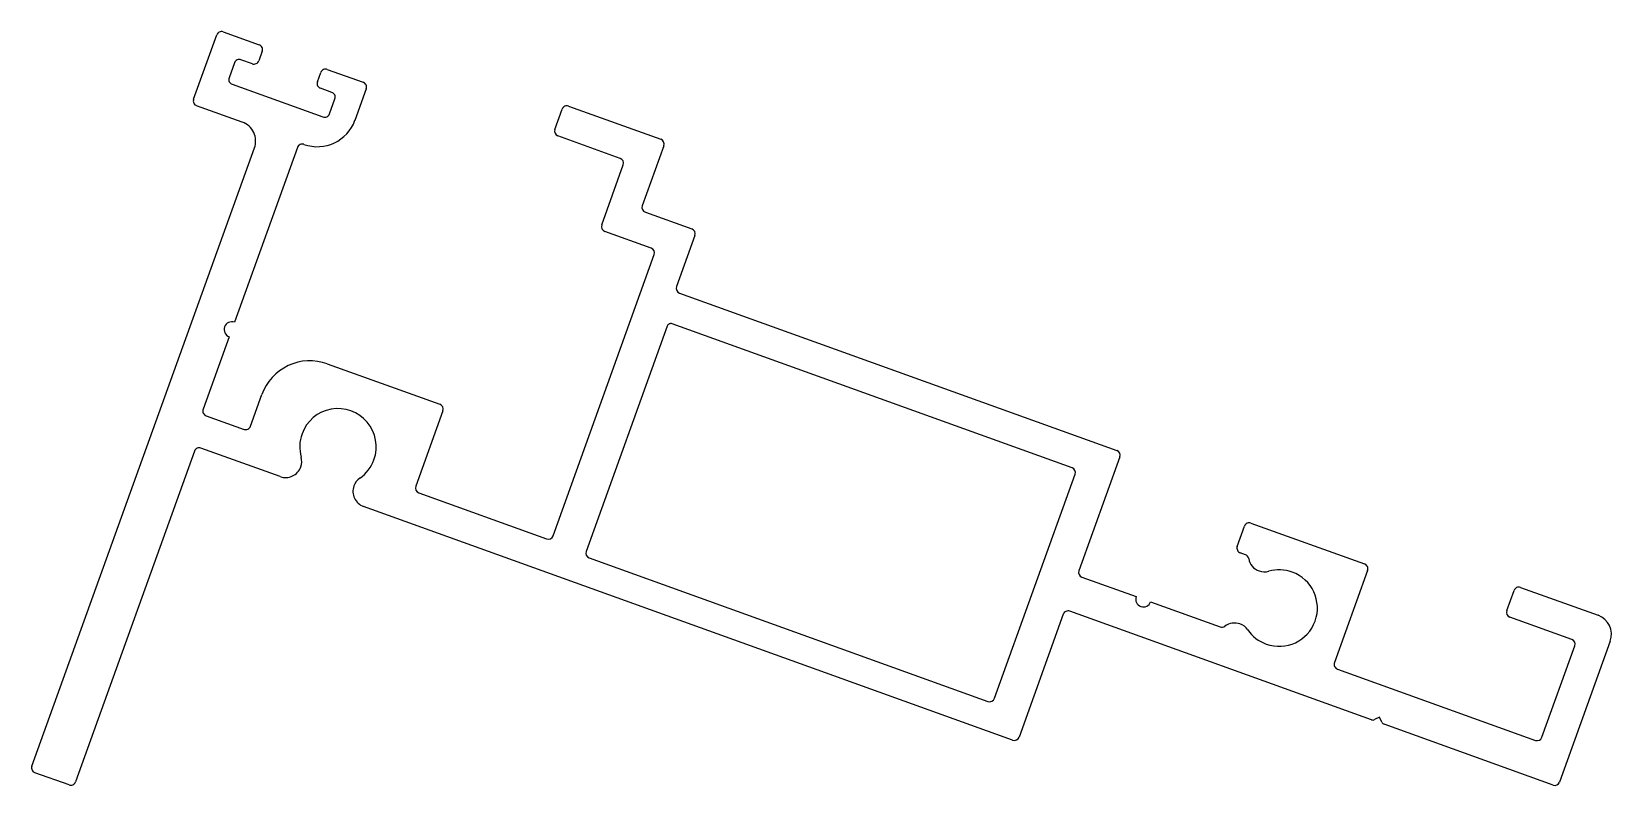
# Model space of a CAD drawing. Header units: inches. Extents: x -38.8 to 39.7, y 0.2 to 37.6.
import ezdxf

# ---------------------------------------------------------------- set-up
doc = ezdxf.new("R2010")
doc.units = ezdxf.units.IN
doc.header["$MEASUREMENT"] = 0
doc.layers.add('-Frame', color=152, linetype='Continuous')

msp = doc.modelspace()

# ---------------------------------------------------------------- linework, layer by layer
at = {"layer": '-Frame', "color": 7, "ltscale": 0.25}
for p, q in [((-30.728, 34.266), (-29.577, 37.465)), ((-29.257, 37.616), (-27.469, 36.973)), ((-27.807, 36.032), (-28.372, 36.235)), ((-27.318, 36.653), (-27.488, 36.182)), ((-28.692, 36.084), (-28.963, 35.332)), ((-24.571, 35.133), (-24.401, 35.603)), ((-24.081, 35.754), (-22.294, 35.111)), ((-28.812, 35.012), (-24.296, 33.386)), ((-23.855, 34.61), (-24.42, 34.813)), ((-22.143, 34.791), (-22.708, 33.22)), ((-28.306, 33.129), (-30.577, 33.946)), ((-23.976, 33.537), (-23.705, 34.29)), ((-12.775, 32.771), (-12.414, 33.774)), ((-12.089, 33.927), (-7.51, 32.28)), ((-9.525, 31.331), (-12.622, 32.446)), ((-38.762, 1.115), (-27.703, 31.849)), ((-25.567, 31.878), (-28.696, 23.184)), ((-25.243, 32.027), (-25.248, 32.029)), ((-7.357, 31.955), (-8.429, 28.975)), ((-10.444, 28.026), (-9.372, 31.006)), ((-8.276, 28.65), (-5.968, 27.82)), ((-7.983, 26.871), (-10.291, 27.701)), ((-5.815, 27.495), (-6.729, 24.956)), ((-12.858, 12.572), (-7.83, 26.546)), ((-6.576, 24.631), (15.156, 16.811)), ((-7.199, 22.984), (-11.224, 11.798)), ((12.934, 15.953), (-6.943, 23.105)), ((-28.954, 22.467), (-30.252, 18.859)), ((-24.083, 21.119), (-18.492, 19.107)), ((-27.9, 18.012), (-27.333, 19.589)), ((-30.102, 18.539), (-28.22, 17.862)), ((-18.339, 18.782), (-19.689, 15.03)), ((-30.681, 16.781), (-36.598, 0.337)), ((-26.422, 15.515), (-30.361, 16.932)), ((15.306, 16.491), (13.271, 10.836)), ((9.076, 4.493), (13.084, 15.633)), ((-19.536, 14.705), (-13.183, 12.419)), ((9.977, 2.417), (-22.282, 14.025)), ((21.137, 12.044), (21.5, 13.051)), ((21.819, 13.202), (27.465, 11.17)), ((-11.071, 11.473), (8.751, 4.34)), ((21.542, 11.633), (21.288, 11.724)), ((13.422, 10.516), (16.118, 9.546)), ((27.616, 10.85), (25.967, 6.268)), ((34.531, 8.851), (34.893, 9.858)), ((35.213, 10.008), (39.071, 8.62)), ((12.493, 8.672), (10.297, 2.568)), ((27.807, 3.427), (12.812, 8.822)), ((16.835, 9.288), (20.29, 8.045)), ((37.768, 7.42), (34.682, 8.531)), ((36.283, 2.556), (37.918, 7.101)), ((39.673, 7.341), (37.151, 0.33)), ((26.117, 5.948), (35.963, 2.405)), ((28.206, 3.549), (27.962, 3.434)), ((28.321, 3.305), (28.206, 3.549)), ((36.831, 0.18), (28.436, 3.201)), ((-36.918, 0.186), (-38.612, 0.795))]:
    msp.add_line(p, q, dxfattribs=at)
for centre, radius, start, end in [((-29.341, 37.381), 0.25, 70.20996, 160.21004), ((-27.553, 36.737), 0.25, 340.20996, 70.21004), ((-28.457, 36), 0.25, 70.20996, 160.21004), ((-27.723, 36.267), 0.25, 250.20996, 340.21004), ((-28.727, 35.247), 0.25, 160.20996, 250.21004), ((-24.166, 35.519), 0.25, 70.20996, 160.21004), ((-24.335, 35.048), 0.25, 160.20996, 250.21004), ((-23.94, 34.374), 0.25, 340.20996, 70.21004), ((-22.378, 34.875), 0.25, 340.20996, 70.21004), ((-30.492, 34.182), 0.25, 160.20996, 250.21004), ((-12.175, 33.688), 0.254, 70.21, 160.21), ((-28.644, 32.188), 1, 340.20996, 70.21004), ((-24.572, 33.891), 1.981, 250.21, 340.21), ((-24.211, 33.622), 0.25, 250.20996, 340.21004), ((-12.536, 32.685), 0.254, 160.21, 250.21), ((-7.596, 32.041), 0.254, 340.21, 70.21), ((-25.332, 31.793), 0.25, 70.20996, 160.21004), ((-9.611, 31.092), 0.254, 340.21, 70.21), ((-8.19, 28.889), 0.254, 160.21, 250.21), ((-10.205, 27.94), 0.254, 160.21, 250.21), ((-6.054, 27.581), 0.254, 340.21, 70.21), ((-8.069, 26.632), 0.254, 340.21, 70.21), ((-6.49, 24.87), 0.254, 160.21, 250.21), ((-28.825, 22.825), 0.381, 70.21, 250.21), ((-7.011, 22.917), 0.2, 70.21, 160.21), ((-24.943, 18.729), 2.54, 70.21, 160.21), ((-30.017, 18.774), 0.25, 160.20996, 250.21004), ((-23.551, 16.995), 1.9, 340.21, 160.21), ((-18.578, 18.868), 0.254, 340.21, 70.21), ((-28.135, 18.097), 0.25, 250.20996, 340.21004), ((-23.551, 16.995), 1.9, 160.21, 195.64095), ((-30.446, 16.697), 0.25, 70.20996, 160.21004), ((15.071, 16.576), 0.25, 340.21, 70.21), ((-26.151, 16.267), 0.8, 250.20996, 340.21), ((-26.151, 16.267), 0.8, 340.21, 15.64097), ((-23.551, 16.995), 1.9, 304.77905, 340.21), ((12.849, 15.717), 0.25, 340.21, 70.21), ((-22.011, 14.778), 0.8, 160.21, 250.21004), ((-22.011, 14.778), 0.8, 124.77903, 160.21), ((-19.45, 14.944), 0.254, 160.21, 250.21), ((-13.097, 12.658), 0.254, 250.21, 340.21), ((21.735, 12.966), 0.25, 70.20996, 160.21004), ((-10.985, 11.712), 0.254, 160.21, 250.21), ((21.373, 11.96), 0.25, 160.20996, 250.21004), ((21.456, 11.394), 0.254, 10.02184, 70.21), ((22.494, 11.577), 0.8, 190.02184, 250.20999), ((27.381, 10.935), 0.25, 340.20996, 70.21004), ((13.506, 10.751), 0.25, 160.21, 250.21), ((22.494, 11.577), 0.8, 250.20999, 285.64097), ((23.222, 8.977), 1.9, 250.21, 70.21), ((23.222, 8.977), 1.9, 70.21, 105.64095), ((16.476, 9.417), 0.381, 160.2106, 340.2094), ((35.128, 9.773), 0.25, 70.21, 160.21), ((12.728, 8.587), 0.25, 70.21, 160.21), ((34.766, 8.766), 0.25, 160.21, 250.21), ((20.376, 8.284), 0.254, 250.21, 306.56269), ((21.004, 7.437), 0.8, 70.21, 126.56269), ((21.004, 7.437), 0.8, 34.77902, 70.21), ((23.222, 8.977), 1.9, 214.77905, 250.21), ((38.732, 7.679), 1, 340.21, 70.21), ((37.683, 7.185), 0.25, 340.21, 70.21), ((26.202, 6.183), 0.25, 160.20996, 250.21004), ((8.837, 4.579), 0.254, 250.21, 340.21), ((27.876, 3.618), 0.203, 250.21, 295.21), ((28.505, 3.392), 0.203, 205.21, 250.21), ((10.061, 2.653), 0.25, 250.21, 340.21), ((36.048, 2.64), 0.25, 250.21, 340.21), ((-38.527, 1.031), 0.25, 160.20996, 250.21004), ((-36.833, 0.421), 0.25, 250.20996, 340.21004), ((36.916, 0.415), 0.25, 250.21, 340.21)]:
    msp.add_arc(centre, radius, start, end, dxfattribs=at)

doc.saveas('drawing.dxf')
